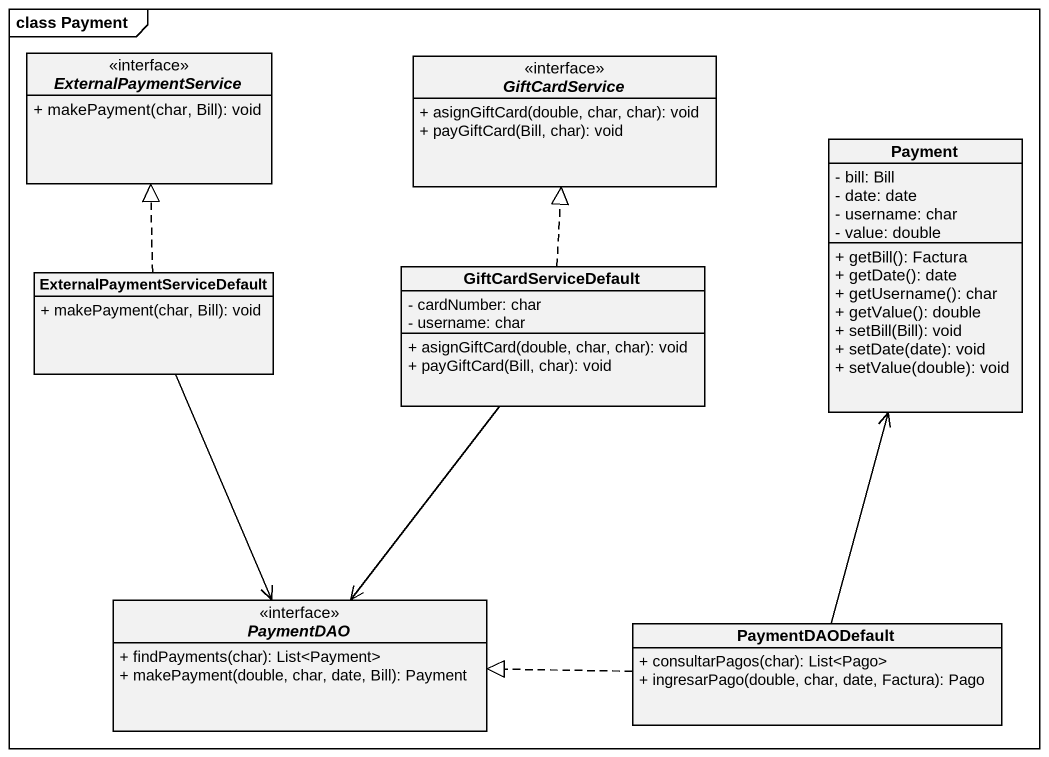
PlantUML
@startuml
mainframe class Payment
hide circle
hide empty members
skinparam classAttributeIconSize 0
interface ExternalPaymentService {
  + makePayment(char, Bill): void
}
interface GiftCardService {
  + asignGiftCard(double, char, char): void
  + payGiftCard(Bill, char): void
}
class Payment {
  - bill: Bill
  - date: date
  - username: char
  - value: double
  + getBill(): Factura
  + getDate(): date
  + getUsername(): char
  + getValue(): double
  + setBill(Bill): void
  + setDate(date): void
  + setValue(double): void
}
class "ExternalPaymentServiceDefault" as ExternalPaymentServiceDefaul {
  + makePayment(char, Bill): void
}
class GiftCardServiceDefault {
  - cardNumber: char
  - username: char
  + asignGiftCard(double, char, char): void
  + payGiftCard(Bill, char): void
}
interface PaymentDAO {
  + findPayments(char): List<Payment>
  + makePayment(double, char, date, Bill): Payment
}
class PaymentDAODefault {
  + consultarPagos(char): List<Pago>
  + ingresarPago(double, char, date, Factura): Pago
}
ExternalPaymentServiceDefaul .up.|> ExternalPaymentService
ExternalPaymentServiceDefaul --> PaymentDAO
GiftCardServiceDefault .up.|> GiftCardService
GiftCardServiceDefault --> PaymentDAO
PaymentDAODefault -up-> Payment
PaymentDAODefault .left.|> PaymentDAO
@enduml
